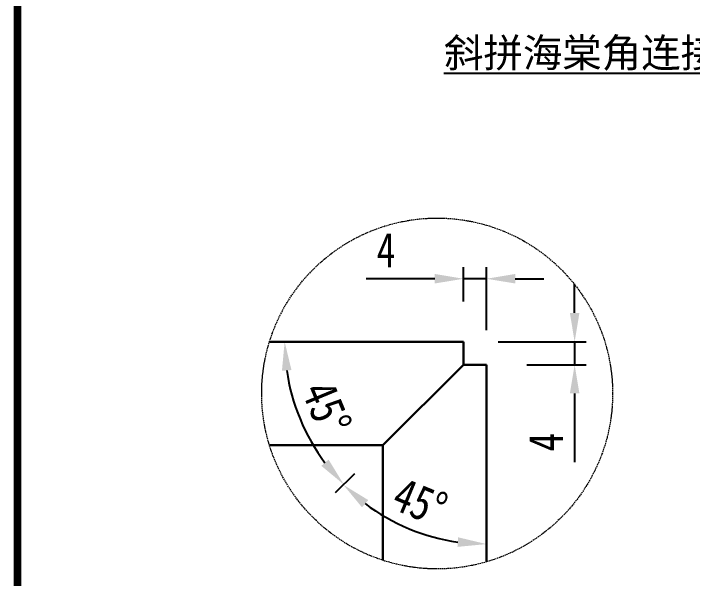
# Model space of a CAD drawing. Header units: millimetres. Extents: x 0 to 1097966, y -63096 to 223085.
# Drawn here: x 338558.3 to 338676.4, y -54711.9 to -54613.7 of the extents above; entities that cross this region are included whole.
import ezdxf

# ---------------------------------------------------------------- set-up
doc = ezdxf.new("R2010")
doc.units = ezdxf.units.MM
doc.linetypes.add('DASH', pattern=[0.35, 0.25, -0.1])
doc.styles.add('TEXT', font='', dxfattribs={"width": 0.8})
doc.styles.add('宋体', font='')
doc.styles.add('尺寸字体', font='', dxfattribs={"width": 0.75})
doc.styles.get('TEXT').set_extended_font_data('SimSun')
doc.styles.get('宋体').set_extended_font_data('SimSun')
doc.styles.get('尺寸字体').set_extended_font_data('SimHei')
doc.dimstyles.new('副本 (2) (2) ISO-25', dxfattribs={"dimtxt": 18, "dimasz": 13, "dimexe": 6, "dimexo": 12, "dimgap": 6, "dimtad": 1, "dimtxsty": 'TEXT', "dimcen": 2.5, "dimclrd": 5, "dimclre": 5, "dimclrt": 5, "dimadec": 0, "dimazin": 0, "dimtfac": 1, "dimtmove": 0, "dimatfit": 3, "dimldrblk": 'BOXFILLED', "dimfxl": 1.25, "dimarcsym": 0})
doc.dimstyles.new('副本 廖志利标注1', dxfattribs={"dimscale": 20, "dimtxt": 0.3, "dimasz": 0.1, "dimexe": 0.1, "dimexo": 0.2, "dimgap": 0.1, "dimtad": 1, "dimdec": 0, "dimzin": 0, "dimdsep": 46, "dimtxsty": '尺寸字体', "dimblk": 'ARCHTICK', "dimcen": 0.09, "dimclrd": 6, "dimclre": 6, "dimclrt": 2, "dimadec": 0, "dimazin": 0, "dimtfac": 1, "dimtdec": 0, "dimtix": 1, "dimtmove": 1, "dimatfit": 3, "dimldrblk": 'ARCHTICK', "dimfxl": 0.7, "dimfxlon": 1, "dimtolj": 1, "dimtzin": 0, "dimarcsym": 0})

# ---------------------------------------------------------------- blocks, each defined once
blk = doc.blocks.new('*D444')
at = {"color": 5, "lineweight": -2, "transparency": 16777216}
blk.add_line((338617.6, -54693.71), (338614.31, -54697), dxfattribs=at)
blk.add_arc((338640.55, -54670.76), 35.1, 188.1679, 216.8321, dxfattribs=at)
at = {"color": 5, "transparency": 16777216}
for points in [[(338604.97, -54675.81), (338606.63, -54675.69), (338605.44, -54670.76)], [(338613.08, -54691.26), (338611.82, -54692.35), (338615.73, -54695.59)]]:
    blk.add_solid(points, dxfattribs=at)
at = {"layer": 'Defpoints', "color": 0, "transparency": 16777216}
for p in [(338602.8, -54670.76), (338640.55, -54670.76), (338640.55, -54670.76), (338606.64, -54679.85), (338622.55, -54688.76)]:
    blk.add_point(p, dxfattribs=at)
at = {"color": 5, "lineweight": 5, "transparency": 16777216, "insert": (338612.74, -54682.28), "char_height": 6, "attachment_point": 5, "rotation": 292.5, "style": 'TEXT'}
blk.add_mtext('45°', dxfattribs=at)
blk = doc.blocks.new('_BoxFilled')
at = {"color": 0, "linetype": 'ByBlock', "lineweight": -2}
blk.add_line((-0.5, 0), (-1, 0), dxfattribs=at)
at = {"color": 0, "linetype": 'ByBlock'}
blk.add_solid([(-0.5, 0.5), (0.5, 0.5), (-0.5, -0.5), (0.5, -0.5)], dxfattribs=at)
blk = doc.blocks.new('*D445')
at = {"color": 5, "lineweight": -2, "transparency": 16777216}
blk.add_line((338617.6, -54693.71), (338614.24, -54697.07), dxfattribs=at)
blk.add_arc((338640.55, -54670.76), 35.2, 233.1459, 261.8541, dxfattribs=at)
at = {"color": 5, "transparency": 16777216}
for points in [[(338618.89, -54699.56), (338619.98, -54698.3), (338615.66, -54695.65)], [(338635.62, -54704.78), (338635.5, -54706.44), (338640.55, -54705.96)]]:
    blk.add_solid(points, dxfattribs=at)
at = {"layer": 'Defpoints', "color": 0, "transparency": 16777216}
for p in [(338640.55, -54670.76), (338640.55, -54670.76), (338622.55, -54688.76), (338622.95, -54701.25), (338640.55, -54709.05)]:
    blk.add_point(p, dxfattribs=at)
at = {"color": 5, "lineweight": 5, "transparency": 16777216, "insert": (338628.99, -54698.66), "char_height": 6, "attachment_point": 5, "rotation": 337.5, "style": 'TEXT'}
blk.add_mtext('45°', dxfattribs=at)
blk = doc.blocks.new('*D448')
at = {"color": 5, "lineweight": -2, "transparency": 16777216}
for p, q in [((338636.55, -54663.76), (338636.55, -54657.8)), ((338640.55, -54668.76), (338640.55, -54657.8)), ((338631.55, -54659.8), (338619.61, -54659.8)), ((338640.55, -54659.8), (338636.55, -54659.8)), ((338645.55, -54659.8), (338650.55, -54659.8))]:
    blk.add_line(p, q, dxfattribs=at)
at = {"color": 5, "transparency": 16777216}
for points in [[(338631.55, -54658.97), (338631.55, -54660.63), (338636.55, -54659.8)], [(338645.55, -54658.97), (338645.55, -54660.63), (338640.55, -54659.8)]]:
    blk.add_solid(points, dxfattribs=at)
at = {"layer": 'Defpoints', "color": 0, "transparency": 16777216}
for p in [(338640.55, -54659.8), (338636.55, -54670.76), (338640.55, -54675.76)]:
    blk.add_point(p, dxfattribs=at)
at = {"color": 5, "lineweight": 5, "transparency": 16777216, "insert": (338623.08, -54654.8), "char_height": 6, "attachment_point": 5, "style": 'TEXT'}
blk.add_mtext('4', dxfattribs=at)
blk = doc.blocks.new('*D449')
at = {"color": 5, "lineweight": -2, "transparency": 16777216}
for p, q in [((338655.88, -54665.76), (338655.88, -54660.76)), ((338642.55, -54670.76), (338657.88, -54670.76)), ((338655.88, -54670.76), (338655.88, -54674.76)), ((338647.55, -54674.76), (338657.88, -54674.76)), ((338655.88, -54679.76), (338655.88, -54691.7))]:
    blk.add_line(p, q, dxfattribs=at)
at = {"color": 5, "transparency": 16777216}
for points in [[(338655.05, -54665.76), (338656.71, -54665.76), (338655.88, -54670.76)], [(338655.05, -54679.76), (338656.71, -54679.76), (338655.88, -54674.76)]]:
    blk.add_solid(points, dxfattribs=at)
at = {"layer": 'Defpoints', "color": 0, "transparency": 16777216}
for p in [(338635.55, -54670.76), (338640.55, -54674.76), (338655.88, -54674.76)]:
    blk.add_point(p, dxfattribs=at)
at = {"color": 5, "lineweight": 5, "transparency": 16777216, "insert": (338650.88, -54688.23), "char_height": 6, "attachment_point": 5, "rotation": 90, "style": 'TEXT'}
blk.add_mtext('4', dxfattribs=at)
blk = doc.blocks.new('_ArchTick')
at = {"color": 0, "linetype": 'ByBlock', "const_width": 0.15}
blk.add_lwpolyline([(-0.5, -0.5), (0.5, 0.5)], dxfattribs=at)
blk = doc.blocks.new('*D688')
at = {"color": 6, "lineweight": -2, "transparency": 16777216}
for p, q in [((338635.65, -56752.55), (338635.65, -56768.55)), ((338632.65, -56754.61), (338632.65, -56768.55)), ((338632.65, -56766.55), (338630.65, -56766.55)), ((338632.65, -56766.55), (338635.65, -56766.55)), ((338635.65, -56766.55), (338637.65, -56766.55))]:
    blk.add_line(p, q, dxfattribs=at)
at = {"layer": 'Defpoints', "color": 0, "lineweight": 13, "transparency": 16777216}
for p in [(338635.65, 0, 0), (338632.65, -56750.61, 0), (338635.65, -56766.55)]:
    blk.add_point(p, dxfattribs=at)
at = {"color": 6, "lineweight": -2, "transparency": 16777216, "xscale": 2, "yscale": 2, "zscale": 2}
blk.add_blockref('_ArchTick', (338632.65, -56766.55), dxfattribs=at)
at = {"color": 6, "lineweight": -2, "transparency": 16777216, "xscale": 2, "yscale": 2, "zscale": 2, "rotation": 180}
blk.add_blockref('_ArchTick', (338635.65, -56766.55), dxfattribs=at)
at = {"color": 2, "transparency": 16777216, "insert": (338634.15, -56761.55), "char_height": 6, "attachment_point": 5, "style": '尺寸字体'}
blk.add_mtext('\\A1;3', dxfattribs=at)
blk = doc.blocks.new('*D689')
at = {"color": 6, "lineweight": -2, "transparency": 16777216}
for p, q in [((338635.65, -4), (338635.65, -17.94)), ((338642.65, -29.94), (338642.65, -13.94)), ((338635.65, -15.94), (338633.65, -15.94)), ((338635.65, -15.94), (338642.65, -15.94)), ((338642.65, -15.94), (338644.65, -15.94))]:
    blk.add_line(p, q, dxfattribs=at)
at = {"layer": 'Defpoints', "color": 0, "lineweight": 13, "transparency": 16777216}
for p in [(338635.65, 0, 0), (338642.65, -15.94), (338642.65, -56750.61, 0)]:
    blk.add_point(p, dxfattribs=at)
at = {"color": 6, "lineweight": -2, "transparency": 16777216, "xscale": 2, "yscale": 2, "zscale": 2}
blk.add_blockref('_ArchTick', (338635.65, -15.94), dxfattribs=at)
at = {"color": 6, "lineweight": -2, "transparency": 16777216, "xscale": 2, "yscale": 2, "zscale": 2, "rotation": 180}
blk.add_blockref('_ArchTick', (338642.65, -15.94), dxfattribs=at)
at = {"color": 2, "transparency": 16777216, "insert": (338639.15, -10.94), "char_height": 6, "attachment_point": 5, "style": '尺寸字体'}
blk.add_mtext('\\A1;7', dxfattribs=at)

msp = doc.modelspace()

# ---------------------------------------------------------------- linework, layer by layer
at = {"lineweight": 30}
for p, q in [((338602.805, -54670.765), (338636.547, -54670.765)), ((338636.547, -54670.765), (338636.547, -54674.765)), ((338622.547, -54688.765), (338636.547, -54674.765)), ((338636.547, -54674.765), (338640.547, -54674.765)), ((338640.547, -54674.765), (338640.547, -54709.053)), ((338602.805, -54688.765), (338622.547, -54688.765)), ((338622.547, -54688.765), (338622.547, -54708.794))]:
    msp.add_line(p, q, dxfattribs=at)
at = {"const_width": 1.35}
msp.add_lwpolyline([(338558.968, -54763.347), (339112.468, -54763.347), (339112.468, -54375.897), (338558.968, -54375.897)], close=True, dxfattribs=at)
at = {"color": 251, "linetype": 'DASH', "lineweight": 13, "true_color": 0x636466}
msp.add_circle((338631.966, -54679.765), 30.519, dxfattribs=at)

# ---------------------------------------------------------------- texts
at = {"color": 4, "insert": (338633.154, -54620.801), "char_height": 5.03079, "width": 80.65908, "attachment_point": 4, "style": '宋体'}
msp.add_mtext('{\\L\\C256;斜拼海棠角连接结构}', dxfattribs=at)

# ---------------------------------------------------------------- dimensions: what is measured, and where the dimension line sits
at = {"color": 2}
for base, p1, p2, picture, middle in [((338635.651, -56766.552, 0), (338632.651, -56750.61, 0), (338635.651, 0, 0), '*D688', (338634.151, -56761.552, 0)), ((338642.651, -15.942, 0), (338635.651, 0, 0), (338642.651, -56750.61, 0), '*D689', (338639.151, -10.942, 0))]:
    dim = msp.add_linear_dim(base=base, p1=p1, p2=p2, dimstyle='副本 廖志利标注1', dxfattribs=at)
    dim.commit()
    dim.dimension.update_dxf_attribs({"geometry": picture, "text_midpoint": middle})
at = {"color": 251, "lineweight": 5, "true_color": 0x636466}
dim = msp.add_linear_dim(base=(338640.547, -54659.802), p1=(338636.547, -54670.765), p2=(338640.547, -54675.765), dimstyle='副本 (2) (2) ISO-25', override={"dimtxt": 6, "dimasz": 5, "dimexe": 2, "dimexo": 7, "dimgap": 2, "dimfxl": 30, "dimfxlon": 1}, dxfattribs=at)
dim.commit()
dim.dimension.update_dxf_attribs({"geometry": '*D448', "text_midpoint": (338623.081, -54659.802), "dimtype": 160})
dim = msp.add_linear_dim(base=(338655.879, -54674.765), p1=(338635.547, -54670.765), p2=(338640.547, -54674.765), angle=90, dimstyle='副本 (2) (2) ISO-25', override={"dimtxt": 6, "dimasz": 5, "dimexe": 2, "dimexo": 7, "dimgap": 2, "dimfxl": 30, "dimfxlon": 1}, dxfattribs=at)
dim.commit()
dim.dimension.update_dxf_attribs({"geometry": '*D449', "text_midpoint": (338650.879, -54688.232)})
for base, line1, line2, picture, middle in [((338606.64, -54679.85), ((338622.547, -54688.765), (338640.547, -54670.765)), ((338602.805, -54670.765), (338640.547, -54670.765)), '*D444', (338612.735, -54682.285)), ((338622.948, -54701.247), ((338640.547, -54670.765), (338640.547, -54709.053)), ((338622.547, -54688.765), (338640.547, -54670.765)), '*D445', (338628.991, -54698.664))]:
    dim = msp.add_angular_dim_2l(base=base, line1=line1, line2=line2, dimstyle='副本 (2) (2) ISO-25', override={"dimtxt": 6, "dimasz": 5, "dimexe": 2, "dimexo": 7, "dimgap": 2, "dimfxl": 30, "dimfxlon": 1}, dxfattribs=at)
    dim.commit()
    dim.dimension.update_dxf_attribs({"geometry": picture, "text_midpoint": middle})

doc.saveas('drawing.dxf')
